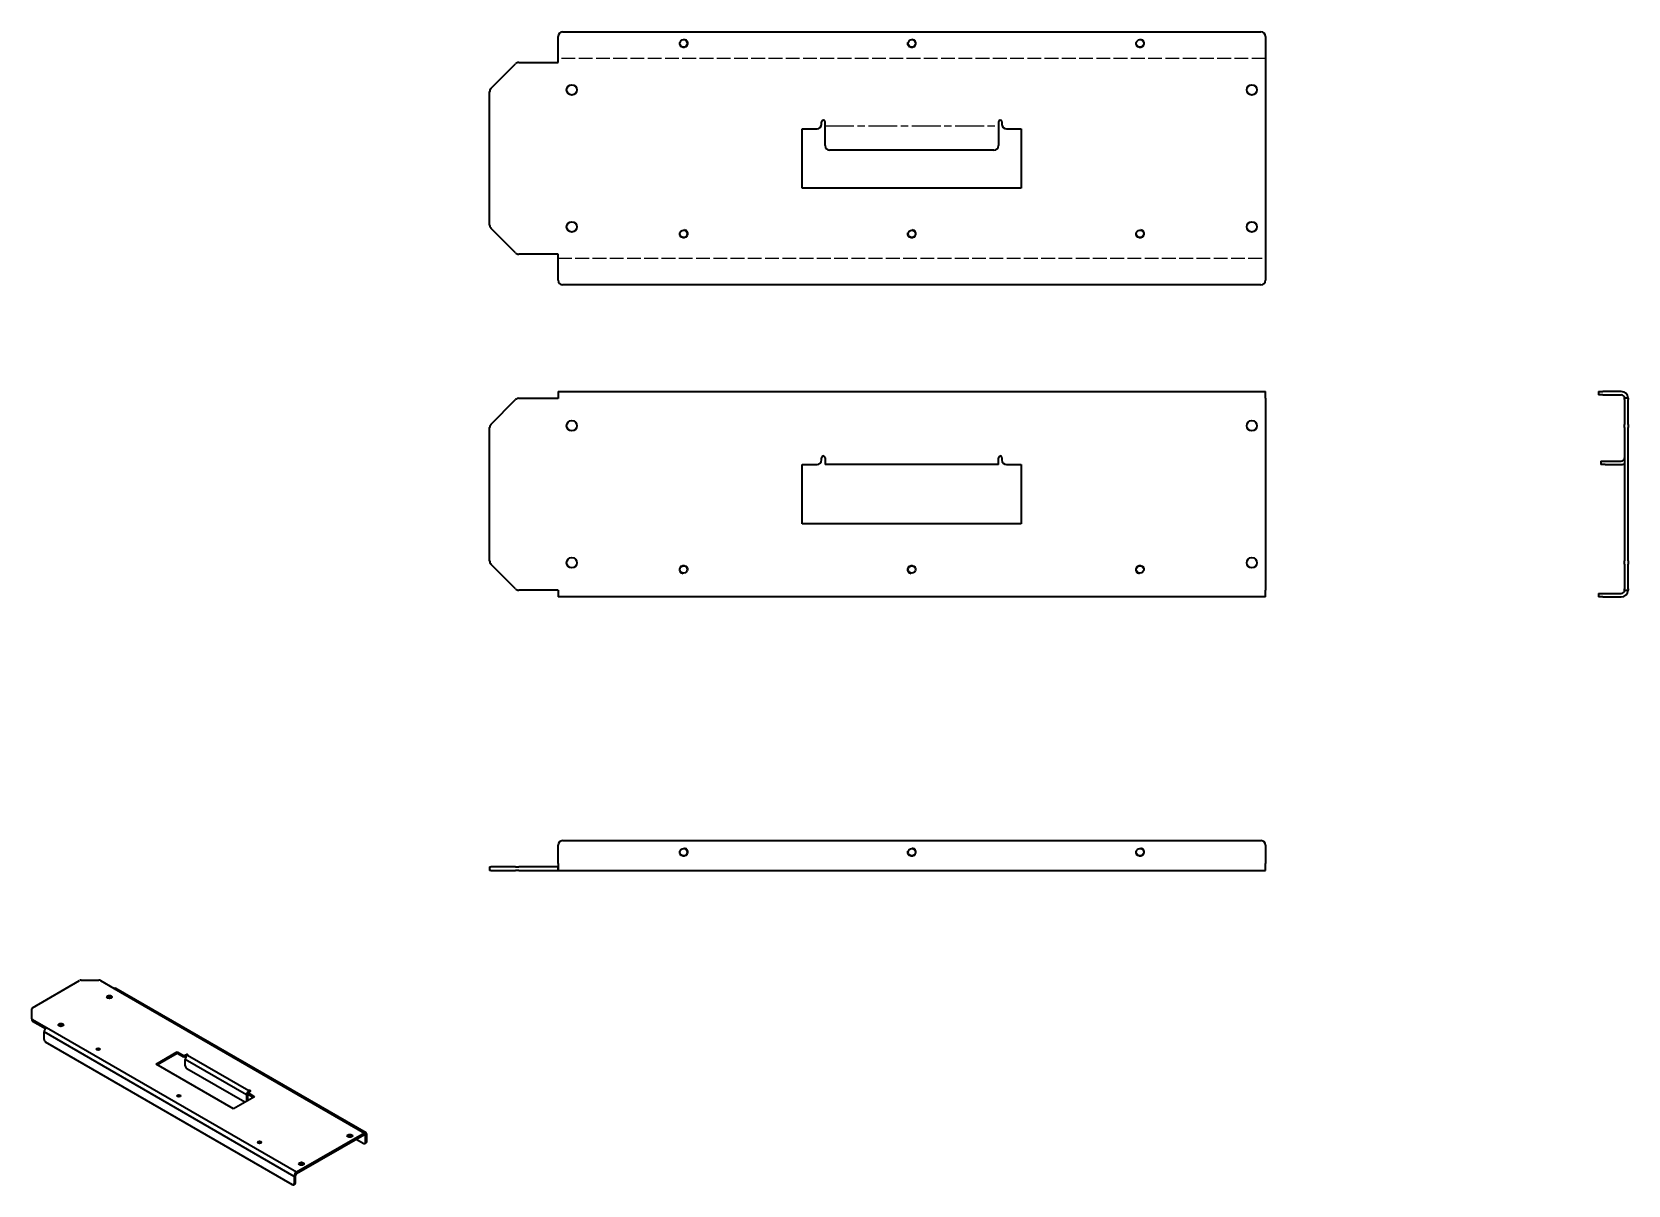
# Model space of a CAD drawing. Header units: millimetres. Extents: x 65 to 764, y 41 to 546.
import ezdxf

# ---------------------------------------------------------------- set-up
doc = ezdxf.new("R2010")
doc.units = ezdxf.units.MM
doc.header["$LTSCALE"] = 2
doc.linetypes.add('CHAIN', pattern=[0.3543, 0.2362, -0.0295, 0.0591, -0.0295])
doc.linetypes.add('DASHED', pattern=[0.2068, 0.1655, -0.0413])
for name, color, linetype, lineweight in [('Linha de centro curva (ISO)', 7, 'CHAIN', 25), ('Visible (ABNT)', 5, 'Continuous', 35), ('Visible Narrow (ABNT)', 1, 'Continuous', 18)]:
    doc.layers.add(name, color=color, linetype=linetype, lineweight=lineweight)

msp = doc.modelspace()

# ---------------------------------------------------------------- linework, layer by layer
at = {"layer": 'Linha de centro curva (ISO)', "color": 3, "linetype": 'DASHED', "ltscale": 18.28089}
for p, q in [((605.63, 534.24), (295.63, 534.24)), ((295.63, 446.85), (605.63, 446.85))]:
    msp.add_line(p, q, dxfattribs=at)
at = {"layer": 'Linha de centro curva (ISO)', "ltscale": 26.813435}
msp.add_line((412.63, 504.85), (488.63, 504.85), dxfattribs=at)
at = {"layer": 'Visible (ABNT)'}
for p, q in [((297.63, 545.94), (603.63, 545.94)), ((295.63, 532.55), (295.63, 543.94)), ((605.63, 543.94), (605.63, 437.15)), ((266.22, 521.13), (277.04, 531.96)), ((278.46, 532.55), (295.63, 532.55)), ((265.63, 461.38), (265.63, 519.72)), ((411.13, 505.55), (411.13, 506.55)), ((412.63, 496.15), (412.63, 506.55)), ((488.63, 506.55), (488.63, 496.15)), ((490.13, 506.55), (490.13, 505.55)), ((402.63, 503.55), (409.13, 503.55)), ((402.63, 477.55), (402.63, 503.55)), ((492.13, 503.55), (498.63, 503.55)), ((498.63, 503.55), (498.63, 477.55)), ((486.63, 494.15), (414.63, 494.15)), ((498.63, 477.55), (402.63, 477.55)), ((277.04, 449.13), (266.22, 459.96)), ((295.63, 448.55), (278.46, 448.55)), ((295.63, 437.15), (295.63, 448.55)), ((603.63, 435.15), (297.63, 435.15)), ((266.22, 374.06), (277.04, 384.88)), ((278.46, 385.47), (295.62, 385.47)), ((295.62, 385.46), (295.62, 385.47)), ((295.63, 385.46), (295.62, 385.46)), ((295.63, 388.47), (605.63, 388.47)), ((295.63, 388.47), (295.63, 385.47)), ((295.63, 385.47), (295.63, 385.46)), ((605.63, 385.47), (605.63, 388.47)), ((605.63, 385.47), (605.63, 301.47)), ((751.5, 388.47), (751.5, 386.97)), ((751.5, 388.47), (753.5, 388.47)), ((753.5, 386.97), (751.5, 386.97)), ((761.5, 388.47), (753.5, 388.47)), ((753.5, 386.97), (761.5, 386.97)), ((763, 384.88), (763, 385.47)), ((764.5, 385.47), (763, 385.47)), ((763, 384.88), (763, 374.06)), ((764.5, 385.47), (764.5, 384.88)), ((764.5, 374.06), (764.5, 384.88)), ((265.63, 314.3), (265.63, 372.64)), ((763, 372.64), (763, 374.06)), ((763, 372.64), (763, 314.3)), ((764.5, 374.06), (764.5, 372.64)), ((764.5, 314.3), (764.5, 372.64)), ((411.13, 358.47), (411.13, 359.47)), ((412.63, 359.47), (412.63, 356.47)), ((488.63, 356.47), (488.63, 359.47)), ((490.13, 359.47), (490.13, 358.47)), ((752.5, 357.97), (754.5, 357.97)), ((752.5, 357.97), (752.5, 356.47)), ((754.5, 357.97), (761.5, 357.97)), ((402.63, 330.47), (402.63, 356.47)), ((402.63, 356.47), (409.13, 356.47)), ((488.63, 356.47), (412.63, 356.47)), ((492.13, 356.47), (498.63, 356.47)), ((498.63, 356.47), (498.63, 330.47)), ((754.5, 356.47), (752.5, 356.47)), ((754.5, 356.47), (761.5, 356.47)), ((498.63, 330.47), (402.63, 330.47)), ((277.04, 302.06), (266.22, 312.88)), ((763, 312.88), (763, 314.3)), ((763, 312.88), (763, 302.06)), ((764.5, 314.3), (764.5, 312.88)), ((764.5, 302.06), (764.5, 312.88)), ((295.62, 301.47), (278.46, 301.47)), ((295.62, 301.47), (295.62, 301.48)), ((295.62, 301.48), (295.63, 301.48)), ((295.63, 301.48), (295.63, 301.47)), ((295.63, 301.47), (295.63, 298.47)), ((605.63, 298.47), (605.63, 301.47)), ((763, 301.47), (763, 302.06)), ((763, 301.47), (764.5, 301.47)), ((764.5, 302.06), (764.5, 301.47)), ((605.63, 298.47), (295.63, 298.47)), ((751.5, 299.97), (753.5, 299.97)), ((751.5, 299.97), (751.5, 298.47)), ((753.5, 298.47), (751.5, 298.47)), ((753.5, 299.97), (761.5, 299.97)), ((753.5, 298.47), (761.5, 298.47)), ((295.63, 181.73), (295.63, 189.73)), ((297.63, 191.73), (603.63, 191.73)), ((605.63, 189.73), (605.63, 181.73)), ((265.63, 180.23), (266.22, 180.23)), ((265.63, 180.23), (265.63, 178.73)), ((266.22, 178.73), (265.63, 178.73)), ((277.04, 180.23), (266.22, 180.23)), ((266.22, 178.73), (277.04, 178.73)), ((277.04, 180.23), (278.46, 180.23)), ((278.46, 178.73), (277.04, 178.73)), ((295.62, 180.23), (278.46, 180.23)), ((278.46, 178.73), (295.62, 178.73)), ((295.62, 180.23), (295.63, 180.23)), ((295.62, 178.73), (295.62, 180.23)), ((295.63, 178.73), (295.62, 178.73)), ((295.63, 181.73), (295.63, 178.73)), ((295.63, 178.73), (605.63, 178.73)), ((605.63, 178.73), (605.63, 181.73)), ((65.38, 118.54), (86.01, 130.45)), ((86.72, 130.62), (94.38, 130.62)), ((95.08, 130.45), (101.15, 126.95)), ((101.15, 126.95), (210.76, 63.67)), ((101.15, 126.95), (101.15, 126.95)), ((101.15, 126.95), (101.15, 126.95)), ((101.15, 126.95), (101.15, 126.95)), ((101.15, 126.95), (101.15, 126.95)), ((211.51, 63.74), (101.9, 127.02)), ((65.09, 113.72), (65.09, 118.14)), ((65.09, 113.72), (65.09, 113.1)), ((65.38, 112.7), (65.38, 113.31)), ((71.45, 109.8), (65.38, 113.31)), ((65.38, 112.7), (71.02, 109.44)), ((70.4, 104.7), (70.4, 107.97)), ((180, 44.69), (70.4, 107.97)), ((71.45, 109.8), (71.46, 109.81)), ((71.45, 109.8), (71.45, 109.8)), ((71.46, 109.81), (71.46, 109.8)), ((71.46, 109.8), (71.46, 109.81)), ((71.46, 109.8), (71.46, 109.8)), ((181.06, 46.52), (71.46, 109.8)), ((179.29, 41.01), (71.1, 103.47)), ((119.54, 93.88), (128.73, 99.19)), ((128.73, 98.58), (120.07, 93.57)), ((128.73, 99.19), (131.03, 97.86)), ((128.73, 98.58), (128.73, 99.19)), ((131.03, 97.25), (128.73, 98.58)), ((132.44, 97.86), (132.8, 98.07)), ((132.8, 97.45), (132.8, 98.07)), ((153.48, 74.28), (119.54, 93.88)), ((131.03, 97.86), (131.03, 97.25)), ((159.14, 80.41), (132.27, 95.92)), ((132.27, 93.06), (132.27, 95.92)), ((132.44, 97.25), (132.44, 97.86)), ((132.8, 97.45), (132.44, 97.25)), ((158.43, 77.14), (132.97, 91.84)), ((133.33, 97.76), (160.2, 82.25)), ((162.67, 79.59), (153.48, 74.28)), ((159.67, 80.71), (159.14, 80.41)), ((159.14, 80.41), (159.14, 77.55)), ((159.67, 77.86), (159.67, 80.71)), ((160.08, 81.33), (160.08, 80.71)), ((160.2, 81.63), (160.2, 82.25)), ((160.73, 81.94), (160.37, 81.74)), ((160.37, 80.31), (160.37, 80.92)), ((160.37, 80.92), (162.67, 79.59)), ((162.14, 79.29), (160.37, 80.31)), ((210.76, 63.67), (181.06, 46.52)), ((181.06, 45.91), (210.76, 63.06)), ((210.76, 63.06), (210.76, 63.67)), ((211.29, 62.75), (210.76, 63.06)), ((211.82, 63.06), (211.29, 62.75)), ((211.82, 59.79), (211.82, 63.06)), ((204.73, 62.45), (205.34, 62.1)), ((207.22, 61.02), (210.58, 59.08)), ((211.08, 59.03), (211.61, 59.33)), ((211.29, 59.49), (211.29, 62.75)), ((211.82, 59.79), (211.29, 59.49)), ((180.53, 44.99), (180, 44.69)), ((180, 44.69), (180, 41.42)), ((180.53, 41.73), (180.53, 44.99)), ((181.06, 45.91), (181.06, 46.52)), ((180.32, 41.27), (179.79, 40.96)), ((180.53, 41.73), (180, 41.42))]:
    msp.add_line(p, q, dxfattribs=at)
for centre, radius in [((350.63, 540.94), 1.62), ((450.63, 540.94), 1.62), ((550.63, 540.94), 1.62), ((301.63, 520.55), 2.25), ((599.63, 520.55), 2.25), ((301.63, 460.55), 2.25), ((599.63, 460.55), 2.25), ((350.63, 457.55), 1.62), ((450.63, 457.55), 1.62), ((550.63, 457.55), 1.62), ((301.63, 373.47), 2.25), ((599.63, 373.47), 2.25), ((301.63, 313.47), 2.25), ((599.63, 313.47), 2.25), ((350.63, 310.47), 1.62), ((450.63, 310.47), 1.62), ((550.63, 310.47), 1.62), ((350.63, 186.73), 1.62), ((450.63, 186.73), 1.62), ((550.63, 186.73), 1.62)]:
    msp.add_circle(centre, radius, dxfattribs=at)
for centre, radius, start, end in [((297.63, 543.94), 2, 90, 180), ((603.63, 543.94), 2, 0, 90), ((278.46, 530.55), 2, 90, 135), ((267.63, 519.72), 2, 135, 180), ((409.13, 505.55), 2, 270, 0), ((411.88, 506.55), 0.75, 0, 180), ((489.38, 506.55), 0.75, 0, 180), ((492.13, 505.55), 2, 180, 270), ((414.63, 496.15), 2, 180, 270), ((486.63, 496.15), 2, 270, 0), ((267.63, 461.38), 2, 180, 225), ((278.46, 450.55), 2, 225, 270), ((297.63, 437.15), 2, 180, 270), ((603.63, 437.15), 2, 270, 0), ((278.46, 383.47), 2, 90, 135), ((761.5, 385.47), 3, 0, 90), ((761.5, 385.47), 1.5, 0, 90), ((267.63, 372.64), 2, 135, 180), ((409.13, 358.47), 2, 270, 0), ((411.88, 359.47), 0.75, 0, 180), ((489.38, 359.47), 0.75, 0, 180), ((492.13, 358.47), 2, 180, 270), ((761.5, 359.47), 1.5, 270, 0), ((761.5, 359.47), 3, 270, 300), ((267.63, 314.3), 2, 180, 225), ((278.46, 303.47), 2, 225, 270), ((761.5, 301.47), 3, 270, 0), ((761.5, 301.47), 1.5, 270, 0), ((297.63, 189.73), 2, 90, 180), ((603.63, 189.73), 2, 0, 90)]:
    msp.add_arc(centre, radius, start, end, dxfattribs=at)
for centre, major_axis, start_param, end_param in [((86.72, 130.05), (1, 0), 1.570796, 2.356194), ((94.38, 130.05), (1, 0), 0.785398, 1.570796), ((101.15, 125.72), (0.75, 1.3), 0, 0.785398), ((99.03, 122.66), (-1.12, 0), 3.632475, 5.792303), ((66.09, 118.14), (-1, 0), 5.497787, 6.283185), ((66.09, 113.72), (-1, 0), 0, 0.785398), ((66.09, 113.1), (-1, 0), 0, 0.785398), ((71.46, 108.58), (0.75, 1.3), 0.785398, 2.356194), ((77.82, 110.41), (-1.12, 0), 3.632475, 5.792303), ((71.1, 104.29), (-0.5, 0.866), 0.785398, 2.356194), ((94.08, 99.8), (-0.811, 0), 3.854882, 5.569896), ((133.06, 97.91), (0.375, 0), 5.497787, 8.63938), ((131.74, 98.27), (-1, 0), 0.785398, 2.356194), ((131.74, 97.66), (1, 0), 3.926991, 5.497787), ((133.33, 96.53), (0.75, 1.3), 0.785398, 2.356194), ((132.97, 92.66), (-0.5, 0.866), 0.785398, 2.356194), ((133.06, 97.3), (-0.375, 0), 4.869466, 5.497787), ((129.44, 79.39), (-0.811, 0), 3.854882, 5.569896), ((160.2, 81.02), (-0.75, -1.3), 3.926991, 5.497787), ((160.2, 81.02), (0.375, 0.65), 0.785398, 2.356194), ((161.08, 81.33), (-1, 0), 5.497787, 7.068583), ((161.08, 80.71), (-1, 0), 0, 0.785398), ((160.46, 82.09), (0.375, 0), 5.497787, 8.63938), ((160.46, 81.48), (-0.375, 0), 5.242633, 5.497787), ((210.76, 62.45), (0.75, 1.3), 5.497787, 7.068583), ((210.76, 62.45), (0.375, 0.65), 5.497787, 7.068583), ((164.79, 58.98), (-0.811, 0), 3.854882, 5.569896), ((204.39, 61.83), (-1.12, 0), 3.632475, 5.792303), ((210.58, 59.89), (0.5, -0.866), 5.497787, 7.068583), ((211.11, 60.2), (0.5, -0.866), 0, 0.785398), ((183.18, 49.59), (-1.12, 0), 3.632475, 5.792303), ((181.06, 45.3), (-0.75, -1.3), 3.926991, 5.497787), ((181.06, 45.3), (0.375, 0.65), 0.785398, 2.356194), ((179.29, 41.83), (0.5, -0.866), 5.497787, 7.068583), ((179.82, 42.14), (0.5, -0.866), 0, 0.785398)]:
    msp.add_ellipse(centre, major_axis=major_axis, ratio=0.57735, start_param=start_param, end_param=end_param, dxfattribs=at)
for centre, major_axis in [((99.03, 123.27), (-1.12, 0)), ((77.82, 111.03), (-1.12, 0)), ((94.08, 100.41), (-0.811, 0)), ((129.44, 80), (-0.811, 0)), ((204.39, 62.45), (-1.12, 0)), ((164.79, 59.59), (-0.811, 0)), ((183.18, 50.2), (-1.12, 0))]:
    msp.add_ellipse(centre, major_axis=major_axis, ratio=0.57735, dxfattribs=at)
at = {"layer": 'Visible Narrow (ABNT)', "color": 2}
for centre in [(350.63, 540.94), (450.63, 540.94), (550.63, 540.94), (350.63, 457.55), (450.63, 457.55), (550.63, 457.55)]:
    msp.add_arc(centre, 2, 170, 80, dxfattribs=at)
at = {"layer": 'Visible Narrow (ABNT)'}
for centre, start, end in [((350.63, 310.47), 350, 260), ((450.63, 310.47), 350, 260), ((550.63, 310.47), 350, 260), ((350.63, 186.73), 170, 80), ((450.63, 186.73), 170, 80), ((550.63, 186.73), 170, 80)]:
    msp.add_arc(centre, 2, start, end, dxfattribs=at)

doc.saveas('drawing.dxf')
